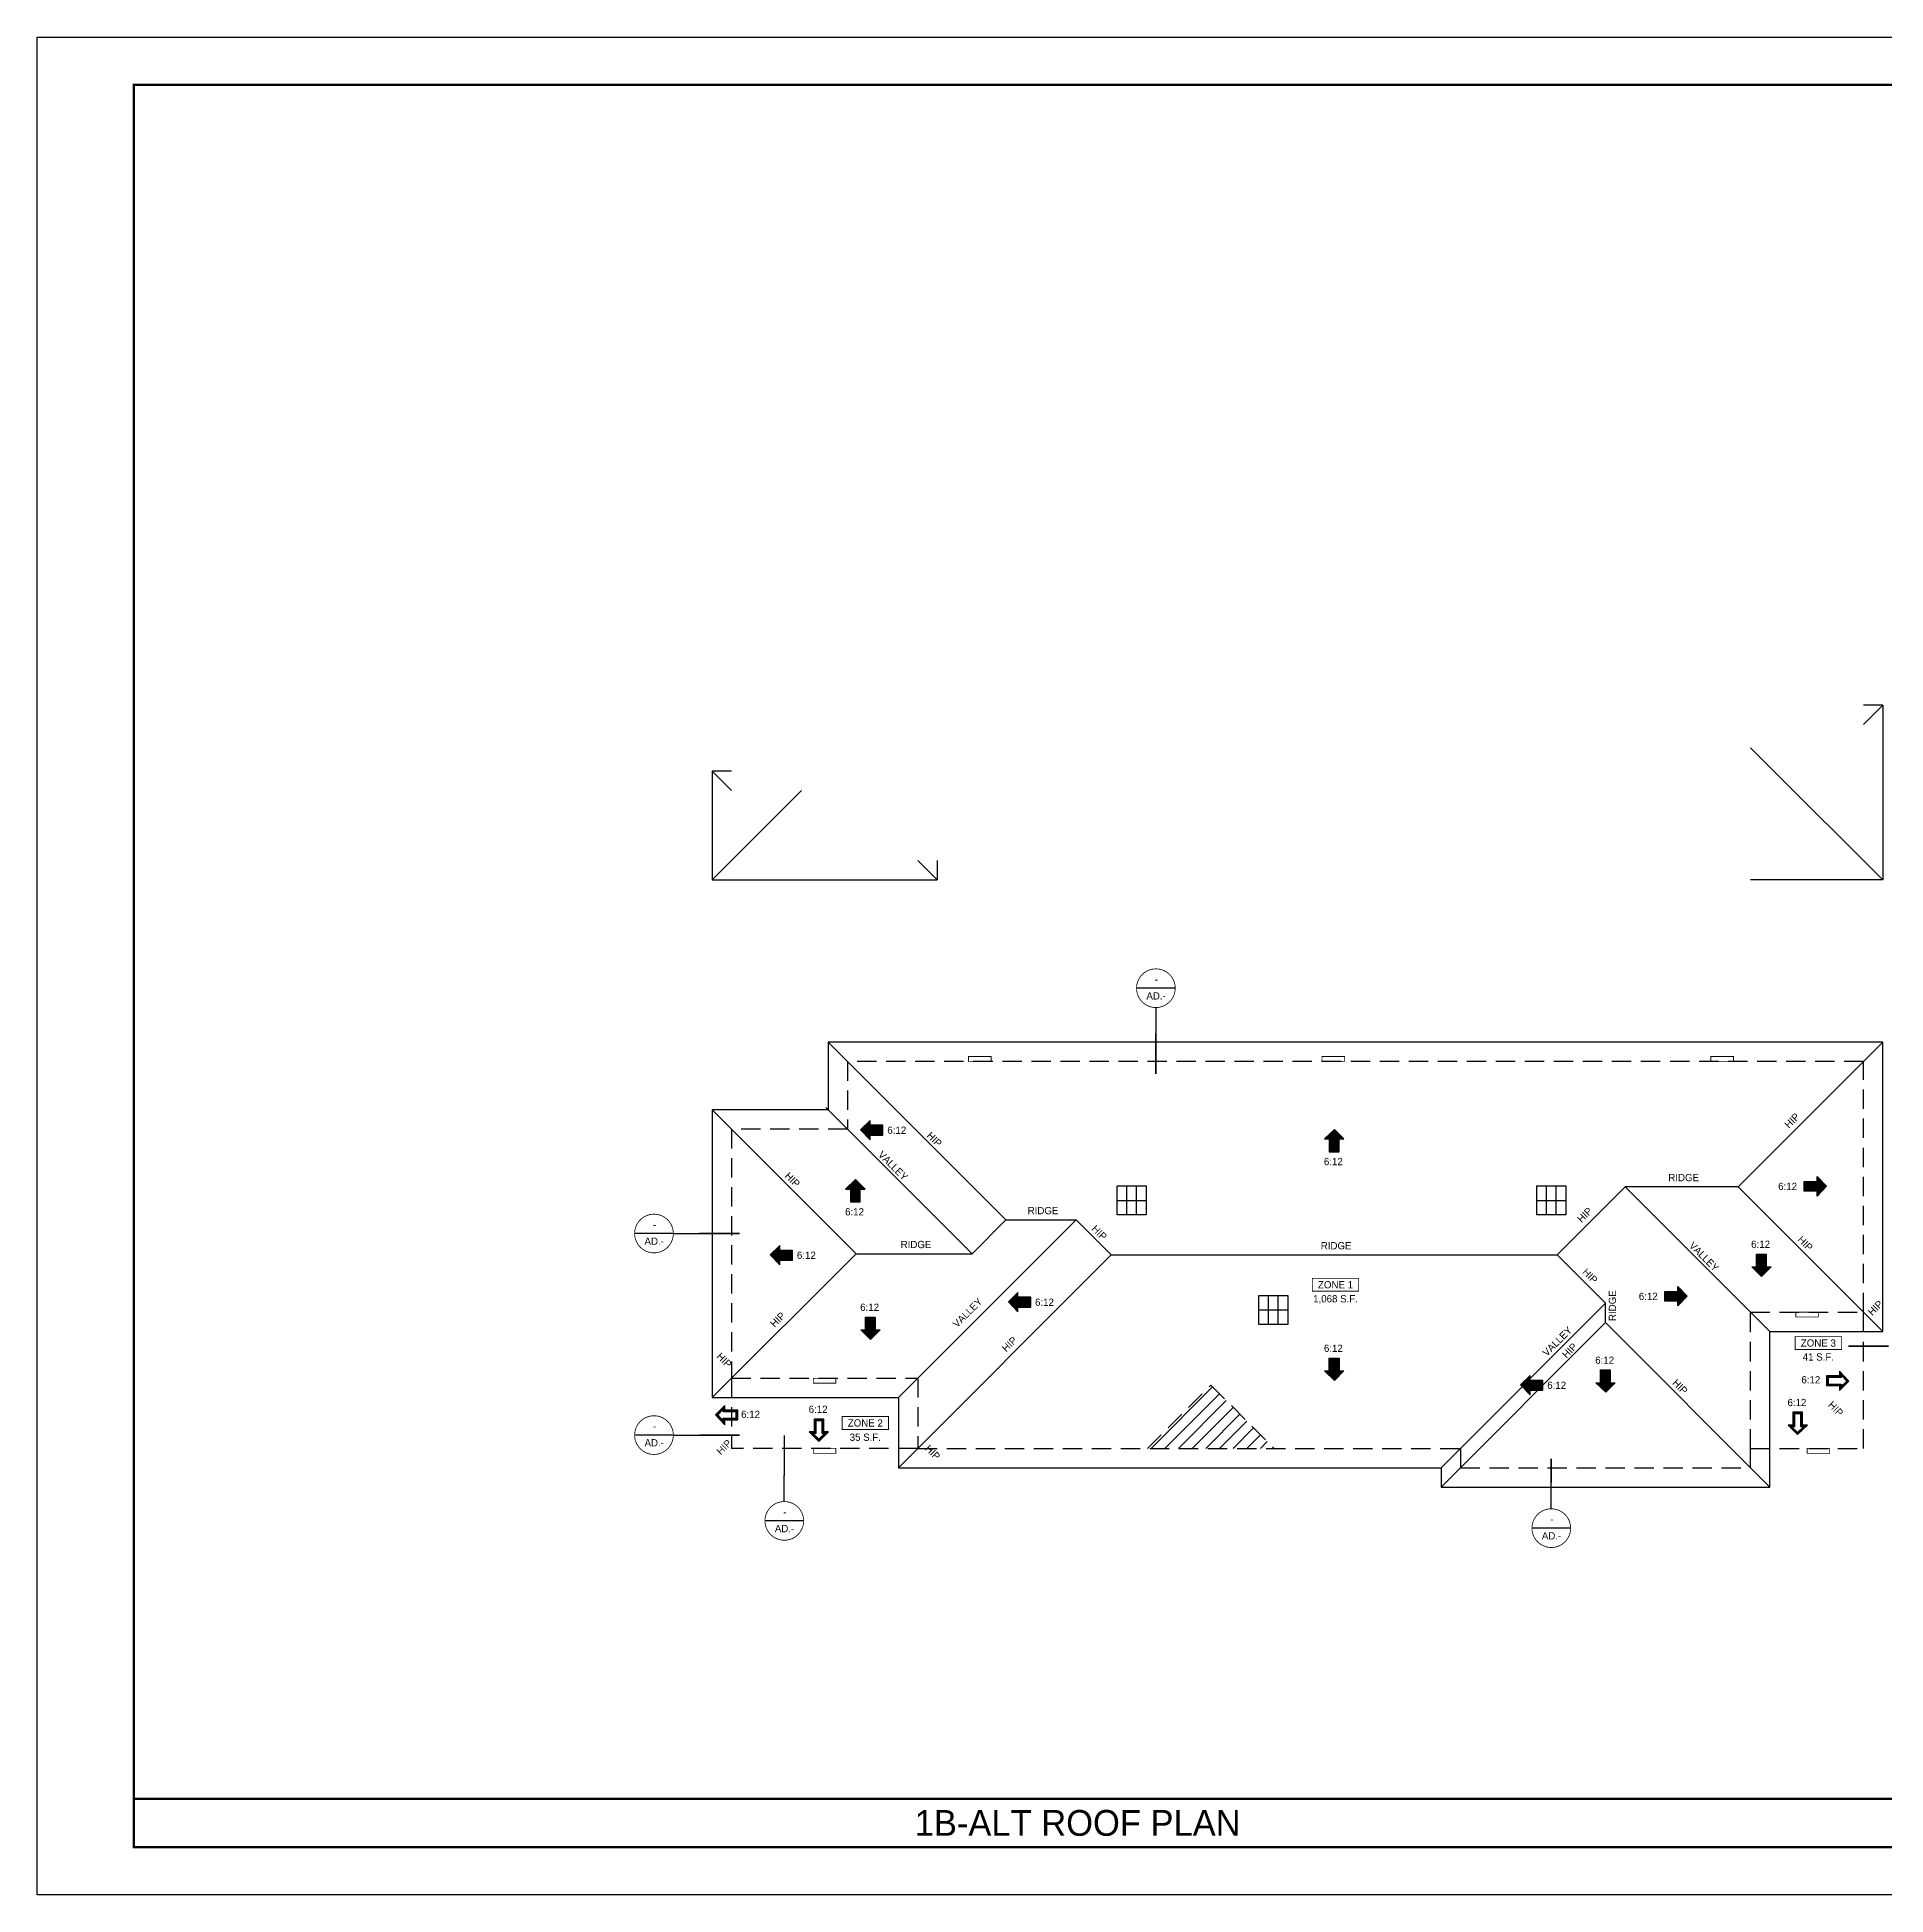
# Model space of a CAD drawing. Extents: x -1728 to 1117, y -1152 to 401.
# Drawn here: x -1728 to -582, y -1152 to 0 of the extents above; entities that cross this region are included whole.
import ezdxf

# ---------------------------------------------------------------- set-up
doc = ezdxf.new("R2010")
doc.units = 0
doc.header["$LTSCALE"] = 48
doc.header["$MEASUREMENT"] = 0
doc.linetypes.add('HIDDEN', pattern=[0.375, 0.25, -0.125])
doc.layers.add('24X36TB', color=7, linetype='CONTINUOUS', lineweight=30)
for name, color, linetype in [('A-DIMS', 3, 'CONTINUOUS'), ('A-HATCH', 40, 'CONTINUOUS'), ('A-RF-BLDG', 42, 'HIDDEN'), ('A-RF-ROOF', 242, 'CONTINUOUS'), ('A-SYM', 2, 'CONTINUOUS'), ('A-SYM-TEXT', 3, 'CONTINUOUS'), ('A-SYMTEXT', 2, 'CONTINUOUS'), ('A-TEXT', 3, 'CONTINUOUS')]:
    doc.layers.add(name, color=color, linetype=linetype)
doc.styles.get("Standard").update_dxf_attribs({"font": 'ERASMD.TTF', "height": 4.5})

# ---------------------------------------------------------------- blocks, each defined once
blk = doc.blocks.new('A$C06A91398')
at = {"layer": '24X36TB'}
blk.add_lwpolyline([(-1115.883561834733, 1085.144467869359), (612.116438165267, 1085.144467869359), (612.116438165267, -66.85553213064122), (-1115.883561834733, -66.85553213064122)], close=True, dxfattribs=at)
at = {"layer": '24X36TB', "const_width": 1.5}
blk.add_lwpolyline([(420.616438165267, -37.35553213064122), (420.616438165267, 1055.644467869359), (-1055.883561834733, 1055.644467869359), (-1055.883561834733, -37.35553213064122)], close=True, dxfattribs=at)
blk = doc.blocks.new('ROOF ARROW 1')
at = {"layer": 'A-SYM-TEXT'}
h = blk.add_hatch(color=256, dxfattribs=at)
h.paths.add_polyline_path([(-8, 3), (-8, 6.000000000007276), (-13.84451850976257, 0.1554814902119688), (-8, -5.999999999992724), (-7.999999999998181, -3), (0, -3), (0, 3)])
h.paths.add_polyline_path([(-1, 2), (-1, -2), (-9, -2), (-9.000000000001819, -3.494470869867655), (-12.44839124063583, 0.1373951969799236), (-8.999999999998181, 3.585786437615752), (-9.000000000001819, 2)], flags=16)
blk.add_lwpolyline([(-13.8445185097662, 0.1554814902192447), (-8, -6), (-8, -3), (0, -3), (0, 3), (-8, 3), (-8, 6), (-13.8445185097662, 0.1554814902192447)], dxfattribs=at)
blk.add_lwpolyline([(-12.44839124063583, 0.1373951969799236), (-9, -3.494470869874931), (-9, -2), (-1, -2), (-1, 2), (-9, 2), (-9, 3.585786437623028)], close=True, dxfattribs=at)

msp = doc.modelspace()

# ---------------------------------------------------------------- hatches: boundary and pattern name
at = {"layer": 'A-HATCH'}
h = msp.add_hatch(dxfattribs=at)
h.set_pattern_fill('ANSI31,_O', color=256, scale=48)
h.set_pattern_definition([(45, (33.06779213489426, 0), (-4.242640687119285, 4.242640687119286), [])])
h.paths.add_polyline_path([(-1000.229398228616, -835.9178914970764), (-1039.472038911309, -875.1605321797688), (-960.9867575483692, -875.1605321773225)])
at = {"layer": 'A-SYM-TEXT'}
for points in [[(-1217.353192300894, -677.6501205262807), (-1211.508673791113, -683.8056020165), (-1211.508673791113, -680.8056020165), (-1203.508673791113, -680.8056020165), (-1203.508673791113, -677.8056020165), (-1203.508673791113, -674.8056020165), (-1211.508673791113, -674.8056020165), (-1211.508673791113, -671.8056020165)], [(-923.5812760506847, -677.3404279750694), (-929.7367575409039, -683.1849464848501), (-926.7367575409039, -683.1849464848501), (-926.7367575409039, -691.1849464848501), (-923.7367575409039, -691.1849464848501), (-920.7367575409039, -691.1849464848501), (-920.7367575409039, -683.1849464848501), (-917.7367575409039, -683.1849464848501)], [(-1220.501013526813, -708.4915627546043), (-1226.656495017033, -714.336081264385), (-1223.656495017033, -714.336081264385), (-1223.656495017033, -722.336081264385), (-1220.656495017033, -722.336081264385), (-1217.656495017033, -722.336081264385), (-1217.656495017033, -714.336081264385), (-1214.656495017033, -714.336081264385)], [(-618.3630028071229, -712.4839951529025), (-624.2075213169037, -718.6394766431217), (-624.2075213169037, -715.6394766431217), (-632.2075213169037, -715.6394766431217), (-632.2075213169037, -712.6394766431217), (-632.2075213169037, -709.6394766431217), (-624.2075213169037, -709.6394766431217), (-624.2075213169037, -706.6394766431217)], [(-1273.403718037782, -755.2154176499657), (-1267.559199528001, -761.370899140185), (-1267.559199528001, -758.370899140185), (-1259.559199528001, -758.370899140185), (-1259.559199528001, -755.370899140185), (-1259.559199528001, -752.370899140185), (-1267.559199528001, -752.370899140185), (-1267.559199528001, -749.370899140185)], [(-658.6534327615027, -768.4756015895236), (-664.808914251722, -762.6310830797428), (-661.808914251722, -762.6310830797428), (-661.808914251722, -754.6310830797428), (-658.808914251722, -754.6310830797429), (-655.808914251722, -754.6310830797429), (-655.808914251722, -762.6310830797429), (-652.808914251722, -762.6310830797429)], [(-1125.763190336459, -784.3105096708982), (-1119.918671826678, -790.4659911611175), (-1119.918671826678, -787.4659911611175), (-1111.918671826678, -787.4659911611175), (-1111.918671826678, -784.4659911611175), (-1111.918671826678, -781.4659911611175), (-1119.918671826678, -781.4659911611175), (-1119.918671826678, -778.4659911611175)], [(-704.7770853423581, -780.673727332181), (-710.6216038521388, -786.8292088224002), (-710.6216038521388, -783.8292088224002), (-718.6216038521388, -783.8292088224002), (-718.6216038521388, -780.8292088224002), (-718.6216038521388, -777.8292088224002), (-710.6216038521388, -777.8292088224002), (-710.6216038521388, -774.8292088224002)], [(-1211.150427614166, -807.5490820396317), (-1217.305909104385, -801.7045635298508), (-1214.305909104385, -801.7045635298508), (-1214.305909104385, -793.7045635298508), (-1211.305909104385, -793.7045635298509), (-1208.305909104385, -793.7045635298509), (-1208.305909104385, -801.7045635298509), (-1205.305909104385, -801.7045635298509)], [(-1211.150427614161, -807.5490820396317), (-1217.305909104381, -801.7045635298508), (-1214.305909104381, -801.7045635298508), (-1214.305909104381, -793.7045635298508), (-1211.305909104381, -793.7045635298509), (-1208.305909104381, -793.7045635298509), (-1208.305909104381, -801.7045635298509), (-1205.305909104381, -801.7045635298509)], [(-923.5812760506856, -832.9806363935435), (-929.7367575409048, -827.1361178837626), (-926.7367575409048, -827.1361178837626), (-926.7367575409048, -819.1361178837626), (-923.7367575409048, -819.1361178837627), (-920.7367575409048, -819.1361178837627), (-920.7367575409048, -827.1361178837627), (-917.7367575409048, -827.1361178837627)], [(-755.3369534944813, -840.3659165127738), (-761.4924349847006, -834.5213980029929), (-758.4924349847006, -834.5213980029929), (-758.4924349847006, -826.5213980029929), (-755.4924349847006, -826.521398002993), (-752.4924349847006, -826.521398002993), (-752.4924349847006, -834.521398002993), (-749.4924349847006, -834.521398002993)], [(-808.1249079727099, -835.7986826154686), (-802.2803894629292, -841.9541641056878), (-802.2803894629292, -838.9541641056878), (-794.2803894629292, -838.9541641056878), (-794.2803894629292, -835.9541641056878), (-794.2803894629292, -832.9541641056878), (-802.2803894629292, -832.9541641056878), (-802.2803894629292, -829.9541641056878)]]:
    msp.add_hatch(color=256, dxfattribs=at).paths.add_polyline_path(points)

# ---------------------------------------------------------------- linework, layer by layer
at = {"layer": '24X36TB', "const_width": 1.5}
msp.add_lwpolyline([(-1668, -1092.5), (-1074, -1092.5), (-191.5, -1092.5)], dxfattribs=at)
at = {"layer": 'A-RF-BLDG'}
for p, q in [((-1297.486757541497, -831.6605321841944), (-1297.486757541496, -875.1605321841944)), ((-1181.986757541497, -875.1605321841944), (-1297.486757541496, -875.1605321841944)), ((-845.4867575306889, -875.1605321844654), (-845.4867575306903, -887.1605321842562)), ((-845.4868908952972, -887.1605321735275), (-845.4867575306903, -887.1605321842562))]:
    msp.add_line(p, q, dxfattribs=at)
for points in [[(-595.4867575414969, -635.1605321842117), (-1225.486757541496, -635.1605321842117), (-1225.486757541496, -677.1605321842216), (-1297.486757541496, -677.1605321842206), (-1297.486757541497, -831.6605321842108), (-1181.986757541497, -831.6605321842108), (-1181.986757541497, -875.1605321842108), (-845.4867575307389, -875.1605321737221), (-845.4867575306903, -887.1605321734793), (-665.4867575415929, -887.1605321849516), (-665.4867575414969, -875.1605321851608), (-665.4867575414969, -875.1605321844745), (-665.4867575398398, -790.660532182902), (-595.4867575414969, -790.660532182902), (-595.4867575414974, -635.1605321842117)], [(-665.4867575414969, -875.1605321847337), (-595.4867575414974, -875.1605321844745), (-595.486757541501, -790.660532182902)], [(-1039.472038915736, -875.1605321841953), (-1000.229398228616, -835.9178914970762), (-960.9867575414974, -875.1605321841944)]]:
    msp.add_lwpolyline(points, dxfattribs=at)
at = {"layer": 'A-RF-ROOF'}
for p, q in [((-595.4867575415012, -426.1570947392439), (-583.4867575403487, -414.1570947380951)), ((-583.4867575403487, -414.1570947380951), (-595.4867575414969, -414.1570947380951)), ((-665.486757540124, -440.6570947405611), (-653.486757541609, -452.6570947390721)), ((-1297.505794951969, -455.1570947405162), (-1309.486757541496, -455.1570947405162)), ((-1297.486757541483, -467.1570947405363), (-1309.486757541496, -455.1570947405162)), ((-653.486757541609, -452.657094739072), (-583.4867575403487, -522.6570947403088)), ((-1253.986757541862, -467.1570947405526), (-1265.986757541854, -479.1570947405526)), ((-1265.986757541854, -479.1570947405526), (-1309.486757541585, -522.6570947403088)), ((-1181.986757541513, -510.6570947405528), (-1169.98675754153, -522.6570947405435)), ((-1169.986757541756, -510.6570947405526), (-1169.986757541764, -522.6570947403088)), ((-653.4867575421495, -522.6570947403088), (-665.4867575415929, -522.6570947402129)), ((-1237.486757541496, -623.160532184212), (-1127.236757541512, -733.4105321841598)), ((-583.4867575414971, -623.1605321842119), (-673.2367575408302, -712.9105321835978)), ((-1309.486757541496, -665.1605321842198), (-1220.236757541511, -754.410532184176)), ((-1238.986757541491, -663.6605321842245), (-1148.23675754151, -754.4105321841778)), ((-743.2367575394287, -712.9105321835978), (-785.4867575401126, -755.1605321843072)), ((-743.2367575394283, -712.9105321835978), (-653.4867575414969, -802.6605321815)), ((-673.2367575408302, -712.9105321835978), (-743.2367575394283, -712.9105321835978)), ((-673.2367575408302, -712.9105321835978), (-583.4867575403487, -802.6605321840507)), ((-1083.736757541511, -733.4105321841598), (-1193.986757541497, -843.6605321842108)), ((-1127.236757541512, -733.4105321841598), (-1148.236757541518, -754.4105321841779)), ((-1127.236757541512, -733.4105321841598), (-1083.736757541511, -733.4105321841598)), ((-1083.736757541511, -733.4105321841598), (-1061.986757541516, -755.1605321841416)), ((-1220.236757541511, -754.410532184176), (-1309.486757541496, -843.6605321842144)), ((-1220.236757541509, -754.4105321841778), (-1148.236757541518, -754.4105321841779)), ((-1061.986757541679, -755.1605321843053), (-1193.986757541497, -887.1605321842017)), ((-1061.986757541679, -755.1605321843053), (-785.4867575401126, -755.1605321843072)), ((-785.4867575419635, -755.1605321843072), (-755.4867575417538, -785.1605321845062)), ((-755.4867575417538, -785.1605321844895), (-857.4867575411708, -887.160532183967)), ((-755.4867575417538, -797.1605321844895), (-755.4867575417538, -785.1605321845062)), ((-755.4867575417538, -797.1605321844895), (-857.4867575411708, -899.160532183967)), ((-755.4867575417538, -797.1605321844896), (-653.4867575422422, -899.160532183967))]:
    msp.add_line(p, q, dxfattribs=at)
for points in [[(-583.4867575403487, -414.1570947380951), (-583.4867575403487, -522.6570947403088), (-653.4867575421495, -522.6570947403088)], [(-1309.486757541493, -455.1570947405162), (-1309.486757541493, -522.6570947403088), (-1169.986757541764, -522.6570947403088)], [(-583.4867575414899, -623.1605321842119), (-1237.486757541492, -623.1605321842119), (-1237.486757541492, -665.1605321842117), (-1309.486757541496, -665.1605321842117), (-1309.486757541496, -831.6605321842108), (-1309.486757541496, -843.6605321842108), (-1193.986757541497, -843.6605321842108), (-1193.986757541497, -887.160532183967), (-857.4867575414073, -887.160532183967), (-857.4867575411708, -899.160532183967), (-653.4867575422422, -899.160532183967), (-653.4867575414969, -802.6605321815), (-583.4867575403487, -802.6605321840507), (-583.4867575414971, -623.1605321842119)]]:
    msp.add_lwpolyline(points, dxfattribs=at)
at = {"layer": 'A-SYM'}
for p, q in [((-1052.34355506555, -730.3560581864713), (-1052.34355506555, -712.3560581864713)), ((-1046.34355506555, -730.3560581864713), (-1046.34355506555, -712.3560581864713)), ((-792.098178761702, -730.3560581864713), (-792.098178761702, -712.3560581864713)), ((-786.098178761702, -730.3560581864713), (-786.098178761702, -712.3560581864713)), ((-1058.34355506555, -721.3560581864713), (-1040.34355506555, -721.3560581864713)), ((-798.098178761702, -721.3560581864713), (-780.098178761702, -721.3560581864713)), ((-964.4228240252523, -798.3162885488764), (-964.4228240252523, -780.3162885488764)), ((-958.4228240252523, -798.3162885488764), (-958.4228240252523, -780.3162885488764)), ((-970.4228240252523, -789.3162885488764), (-952.4228240252523, -789.3162885488764))]:
    msp.add_line(p, q, dxfattribs=at)
at = {"layer": 'A-SYM', "const_width": 0.5}
for points in [[(-1150.440011981489, -635.1605321842117), (-1150.440011981489, -632.1605321842117), (-1136.440011981489, -632.1605321842117), (-1136.440011981489, -635.1605321842117)], [(-931.2710679605098, -635.1605321842117), (-931.2710679605098, -632.1605321842117), (-917.2710679605098, -632.1605321842117), (-917.2710679605098, -635.1605321842117)], [(-690.1432359036462, -635.1605321842117), (-690.1432359036462, -632.1605321842117), (-676.1432359036462, -632.1605321842117), (-676.1432359036462, -635.1605321842117)], [(-937.2882625358525, -777.6785004894646), (-937.2882625358525, -769.6785004894646), (-908.4883973119777, -769.6785004894646), (-908.4883973119777, -777.6785004894646)], [(-637.4867575406683, -793.660532182902), (-637.4867575406683, -790.660532182902), (-623.4867575406683, -790.660532182902), (-623.4867575406683, -793.660532182902)], [(-637.8941965360573, -813.8238703368352), (-637.8941965360573, -805.8238703368352), (-609.0943313121825, -805.8238703368352), (-609.0943313121825, -813.8238703368352)], [(-1246.736757541497, -834.6605321842108), (-1246.736757541497, -831.6605321842108), (-1232.736757541497, -831.6605321842108), (-1232.736757541497, -834.6605321842108)], [(-1228.862800440711, -863.3983247350279), (-1228.862800440711, -855.3983247350279), (-1200.062935216836, -855.3983247350279), (-1200.062935216836, -863.3983247350279)], [(-1246.736757541496, -878.1605321841944), (-1246.736757541496, -875.1605321841944), (-1232.736757541496, -875.1605321841944), (-1232.736757541496, -878.1605321841944)], [(-630.4449855869962, -878.1605321845781), (-630.4449855869962, -875.1605321845781), (-616.4449855869962, -875.1605321845781), (-616.4449855869962, -878.1605321845781)]]:
    msp.add_lwpolyline(points, close=True, dxfattribs=at)
at = {"layer": 'A-SYM'}
for points in [[(-1058.34355506555, -712.3560581864713), (-1040.34355506555, -712.3560581864713), (-1040.34355506555, -730.3560581864713), (-1058.34355506555, -730.3560581864713)], [(-798.098178761702, -712.3560581864713), (-780.098178761702, -712.3560581864713), (-780.098178761702, -730.3560581864713), (-798.098178761702, -730.3560581864713)], [(-970.4228240252523, -780.3162885488764), (-952.4228240252523, -780.3162885488764), (-952.4228240252523, -798.3162885488764), (-970.4228240252523, -798.3162885488764)]]:
    msp.add_lwpolyline(points, close=True, dxfattribs=at)
at = {"layer": 'A-SYM-TEXT'}
for points in [[(-1217.35319230088, -677.6501205262807), (-1211.508673791113, -683.8056020165), (-1211.508673791113, -680.8056020165), (-1203.508673791113, -680.8056020165), (-1203.508673791113, -674.8056020165), (-1211.508673791113, -674.8056020165), (-1211.508673791113, -671.8056020165), (-1217.35319230088, -677.6501205262807)], [(-923.5812760506847, -677.3404279750839), (-929.7367575409039, -683.1849464848501), (-926.7367575409039, -683.1849464848501), (-926.7367575409039, -691.1849464848501), (-920.7367575409039, -691.1849464848501), (-920.7367575409039, -683.1849464848501), (-917.7367575409039, -683.1849464848501), (-923.5812760506847, -677.3404279750839)], [(-1220.501013526813, -708.4915627546188), (-1226.656495017033, -714.336081264385), (-1223.656495017033, -714.336081264385), (-1223.656495017033, -722.336081264385), (-1217.656495017033, -722.336081264385), (-1217.656495017033, -714.336081264385), (-1214.656495017033, -714.336081264385), (-1220.501013526813, -708.4915627546188)], [(-618.3630028071375, -712.4839951529025), (-624.2075213169037, -718.6394766431217), (-624.2075213169037, -715.6394766431217), (-632.2075213169037, -715.6394766431217), (-632.2075213169037, -709.6394766431217), (-624.2075213169037, -709.6394766431217), (-624.2075213169037, -706.6394766431217), (-618.3630028071375, -712.4839951529025)], [(-1273.403718037767, -755.2154176499657), (-1267.559199528001, -761.370899140185), (-1267.559199528001, -758.370899140185), (-1259.559199528001, -758.370899140185), (-1259.559199528001, -752.370899140185), (-1267.559199528001, -752.370899140185), (-1267.559199528001, -749.370899140185), (-1273.403718037767, -755.2154176499657)], [(-658.6534327615027, -768.4756015895091), (-664.808914251722, -762.6310830797428), (-661.808914251722, -762.6310830797428), (-661.808914251722, -754.6310830797428), (-655.808914251722, -754.6310830797429), (-655.808914251722, -762.6310830797429), (-652.808914251722, -762.6310830797429), (-658.6534327615027, -768.4756015895091)], [(-1125.763190336444, -784.3105096708982), (-1119.918671826678, -790.4659911611175), (-1119.918671826678, -787.4659911611175), (-1111.918671826678, -787.4659911611175), (-1111.918671826678, -781.4659911611175), (-1119.918671826678, -781.4659911611175), (-1119.918671826678, -778.4659911611175), (-1125.763190336444, -784.3105096708982)], [(-704.7770853423726, -780.673727332181), (-710.6216038521388, -786.8292088224002), (-710.6216038521388, -783.8292088224002), (-718.6216038521388, -783.8292088224002), (-718.6216038521388, -777.8292088224002), (-710.6216038521388, -777.8292088224002), (-710.6216038521388, -774.8292088224002), (-704.7770853423726, -780.673727332181)], [(-1211.150427614166, -807.5490820396171), (-1217.305909104385, -801.7045635298508), (-1214.305909104385, -801.7045635298508), (-1214.305909104385, -793.7045635298508), (-1208.305909104385, -793.7045635298509), (-1208.305909104385, -801.7045635298509), (-1205.305909104385, -801.7045635298509), (-1211.150427614166, -807.5490820396171)], [(-1211.150427614161, -807.5490820396171), (-1217.305909104381, -801.7045635298508), (-1214.305909104381, -801.7045635298508), (-1214.305909104381, -793.7045635298508), (-1208.305909104381, -793.7045635298509), (-1208.305909104381, -801.7045635298509), (-1205.305909104381, -801.7045635298509), (-1211.150427614161, -807.5490820396171)], [(-923.5812760506856, -832.9806363935289), (-929.7367575409048, -827.1361178837626), (-926.7367575409048, -827.1361178837626), (-926.7367575409048, -819.1361178837626), (-920.7367575409048, -819.1361178837627), (-920.7367575409048, -827.1361178837627), (-917.7367575409048, -827.1361178837627), (-923.5812760506856, -832.9806363935289)], [(-755.3369534944813, -840.3659165127592), (-761.4924349847006, -834.5213980029929), (-758.4924349847006, -834.5213980029929), (-758.4924349847006, -826.5213980029929), (-752.4924349847006, -826.521398002993), (-752.4924349847006, -834.521398002993), (-749.4924349847006, -834.521398002993), (-755.3369534944813, -840.3659165127592)], [(-808.1249079726954, -835.7986826154686), (-802.2803894629292, -841.9541641056878), (-802.2803894629292, -838.9541641056878), (-794.2803894629292, -838.9541641056878), (-794.2803894629292, -832.9541641056878), (-802.2803894629292, -832.9541641056878), (-802.2803894629292, -829.9541641056878), (-808.1249079726954, -835.7986826154686)]]:
    msp.add_lwpolyline(points, dxfattribs=at)
at = {"layer": 'A-SYMTEXT'}
for p, q in [((-1022.292216510808, -589.7717033721992), (-1046.284335874336, -589.7717033721992)), ((-1034.284335874205, -601.7717033723447), (-1034.284335874205, -617.9002315523749)), ((-1333.518490561127, -741.8985090076676), (-1357.510609924654, -741.8985090076676)), ((-1333.518490561127, -741.8985090076676), (-1317.389962381097, -741.8985090076676)), ((-1333.518490561127, -866.9105321842026), (-1357.510609924654, -866.9105321842026)), ((-1333.518490561127, -866.9105321842026), (-1317.389962381097, -866.9105321842026)), ((-1264.696101162151, -908.101510191781), (-1264.696101162151, -891.9729820117509)), ((-789.097876928503, -912.6015101918083), (-789.097876928503, -896.4729820117782)), ((-1252.702827706141, -920.1042964175294), (-1276.694947069668, -920.1042964175294)), ((-777.1046034724932, -924.6042964175567), (-801.0967228360205, -924.6042964175567))]:
    msp.add_line(p, q, dxfattribs=at)
at = {"layer": 'A-SYMTEXT', "const_width": 0.5}
for points in [[(-1046.282508216213, -589.9811322494561, 229.181663609521), (-1046.284335874336, -589.7717033722065)], [(-1357.508782266531, -742.1079378849245, 229.181663609521), (-1357.510609924654, -741.8985090076749)], [(-1357.508782266531, -867.1199610614522, 229.181663609521), (-1357.510609924654, -866.9105321842026)], [(-1276.693119411545, -920.3137252947863, 229.181663609521), (-1276.694947069668, -920.1042964175367)], [(-801.0948951778973, -924.8137252948136, 229.181663609521), (-801.0967228360205, -924.604296417564)]]:
    msp.add_lwpolyline(points, format="xyb", dxfattribs=at)
at = {"layer": 'A-SYMTEXT', "const_width": 1}
for points in [[(-1034.284335874205, -617.9002315523749), (-1034.284335874205, -642.9193225967892)], [(-1317.389962381097, -741.8985090076676), (-1292.370871336682, -741.8985090076676)], [(-579.8040888493456, -811.6655751695479), (-604.82317989376, -811.6655751695479)], [(-1317.389962381097, -866.9105321842026), (-1292.370871336682, -866.9105321842026)], [(-1264.696101162151, -891.9729820117509), (-1264.696101162151, -866.9538909673365)], [(-789.097876928503, -896.4729820117782), (-789.097876928503, -881.4754069758555)]]:
    msp.add_lwpolyline(points, dxfattribs=at)

# ---------------------------------------------------------------- block references
at = {"layer": 'A-DIMS'}
msp.add_blockref('A$C06A91398', (-612.116438165267, -1085.144467869359), dxfattribs=at)
at = {"layer": 'A-SYM-TEXT'}
for p, rotation in [((-618.3638646667387, -833.2178247231932), 180), ((-1243.224473046674, -856.9753294566992), 90), ((-636.272289663093, -852.7687616573202), 90)]:
    msp.add_blockref('ROOF ARROW 1', p, dxfattribs=dict(at, rotation=rotation))
msp.add_blockref('ROOF ARROW 1', (-1293.513999840627, -854.4961634087622), dxfattribs=at)

# ---------------------------------------------------------------- texts
at = {"layer": 'A-SYM-TEXT', "char_height": 4.5, "attachment_point": 5}
for s, insert, width in [('-', (-1034.002213734757, -584.2391939225918), 10.82924567061127), ('AD.-', (-1034.135996291416, -594.5287830880106), 10.82924567061127), ('-', (-1345.228487785075, -736.3659995580601), 10.82924567061127), ('AD.-', (-1345.362270341734, -746.655588723479), 10.82924567061127), ('ZONE 1', (-922.8883299239151, -773.6785004894646), 28.7998652238748), ('1,068 S.F.', (-922.8883299239151, -782.7720757317675), 28.7998652238748), ('ZONE 3', (-623.4942639241199, -809.8238703368352), 28.7998652238748), ('41 S.F.', (-623.4942639241199, -818.4668193768939), 28.7998652238748), ('-', (-1345.228487785075, -861.3780227345951), 10.82924567061127), ('ZONE 2', (-1214.462867828774, -859.3983247350279), 28.7998652238748), ('AD.-', (-1345.362270341734, -871.667611900014), 10.82924567061127), ('35 S.F.', (-1214.462867828774, -868.2427663825238), 28.7998652238748), ('-', (-1264.412824930089, -914.571786967922), 10.82924567061127), ('-', (-788.8146006964416, -919.0717869679493), 10.82924567061127), ('AD.-', (-1264.546607486748, -924.8613761333409), 10.82924567061127), ('AD.-', (-788.9483832531005, -929.3613761333681), 10.82924567061127)]:
    msp.add_mtext(s, dxfattribs=dict(at, insert=insert, width=width))
at = {"layer": 'A-TEXT'}
for s, rotation, p in [('HIP', 44.99999999999327, (-641.8030035132006, -676.9866986891074)), ('HIP', 315.0000000000047, (-1176.791985554746, -681.5472436642492)), ('VALLEY', 315.0000000000047, (-1206.915008876985, -693.4242203420287)), ('HIP', 315.0000000000047, (-1264.773765838049, -706.6048945076078)), ('HIP', 315.0000000000047, (-1074.470283757276, -739.3755252338261)), ('HIP', 44.99999999999327, (-770.3200732763271, -735.5037684536704)), ('VALLEY', 315.0000000000047, (-704.040008875254, -749.7992203410668)), ('HIP', 315.0000000000047, (-636.7619584587151, -746.0838505311385)), ('HIP', 315.0000000000047, (-770.1759734546931, -766.2347809447331)), ('VALLEY', 44.99999999999327, (-1157.544888073975, -800.5874580691719)), ('RIDGE', 90, (-748.9828357530514, -796.1538304774422)), ('HIP', 44.99999999999327, (-1270.73286297332, -800.416558149173)), ('HIP', 44.99999999999327, (-590.045723794376, -793.1490353259159)), ('HIP', 44.99999999999327, (-1127.000332183289, -815.6840273591123)), ('VALLEY', 44.99999999999327, (-791.8328330542199, -818.4160639232766)), ('HIP', 315.0000000000047, (-1307.059947050689, -818.5363040023918)), ('HIP', 44.99999999999327, (-779.6867361158384, -819.6105289557636)), ('HIP', 315.0000000000047, (-714.3546433278634, -834.9911656638035)), ('HIP', 315.0000000000047, (-617.8377495131526, -848.6704403904662)), ('HIP', 44.99999999999327, (-1304.013664029493, -879.4730083412402)), ('HIP', 315.0000000000047, (-1177.85216096643, -875.6761084951637))]:
    msp.add_text(s, height=4.5, rotation=rotation, dxfattribs=at).set_placement(p)
for s, p in [('6:12', (-1200.822451656037, -680.0905099202182)), ('6:12', (-930.0850213897279, -699.5141626212726)), ('RIDGE', (-716.5490150687392, -709.4528513234418)), ('6:12', (-648.4100719579214, -714.92438454684)), ('RIDGE', (-1113.799015070122, -729.9528513240039)), ('6:12', (-1227.004758865857, -730.6652974008075)), ('RIDGE', (-1192.549015070119, -750.9528513240218)), ('RIDGE', (-932.0490150695055, -751.7028513241503)), ('6:12', (-665.1571781005459, -750.8018669433203)), ('6:12', (-1256.872977392925, -757.6558070439032)), ('6:12', (-1109.232449691602, -786.7508990648357)), ('6:12', (-734.8241544931566, -783.1141167261185)), ('6:12', (-1217.654172953209, -789.8753473934283)), ('6:12', (-1217.654172953205, -789.8753473934283)), ('6:12', (-930.0850213897284, -815.3069017473401)), ('6:12', (-761.8406988335246, -822.6921818665704)), ('6:12', (-791.594167327853, -838.2390720094061)), ('6:12', (-634.006692668383, -834.8502746065259)), ('6:12', (-1291.467384732008, -856.277061385)), ('6:12', (-1249.572736895498, -853.1461133202768)), ('6:12', (-642.620553511917, -848.9395455208977))]:
    msp.add_text(s, height=4.5, dxfattribs=at).set_placement(p)
at = {"layer": 'A-TEXT', "insert": (-1082.787607873403, -1107.5), "char_height": 16, "width": 1170.42478425319, "attachment_point": 5}
msp.add_mtext('1B-ALT ROOF PLAN', dxfattribs=at)

doc.saveas('drawing.dxf')
